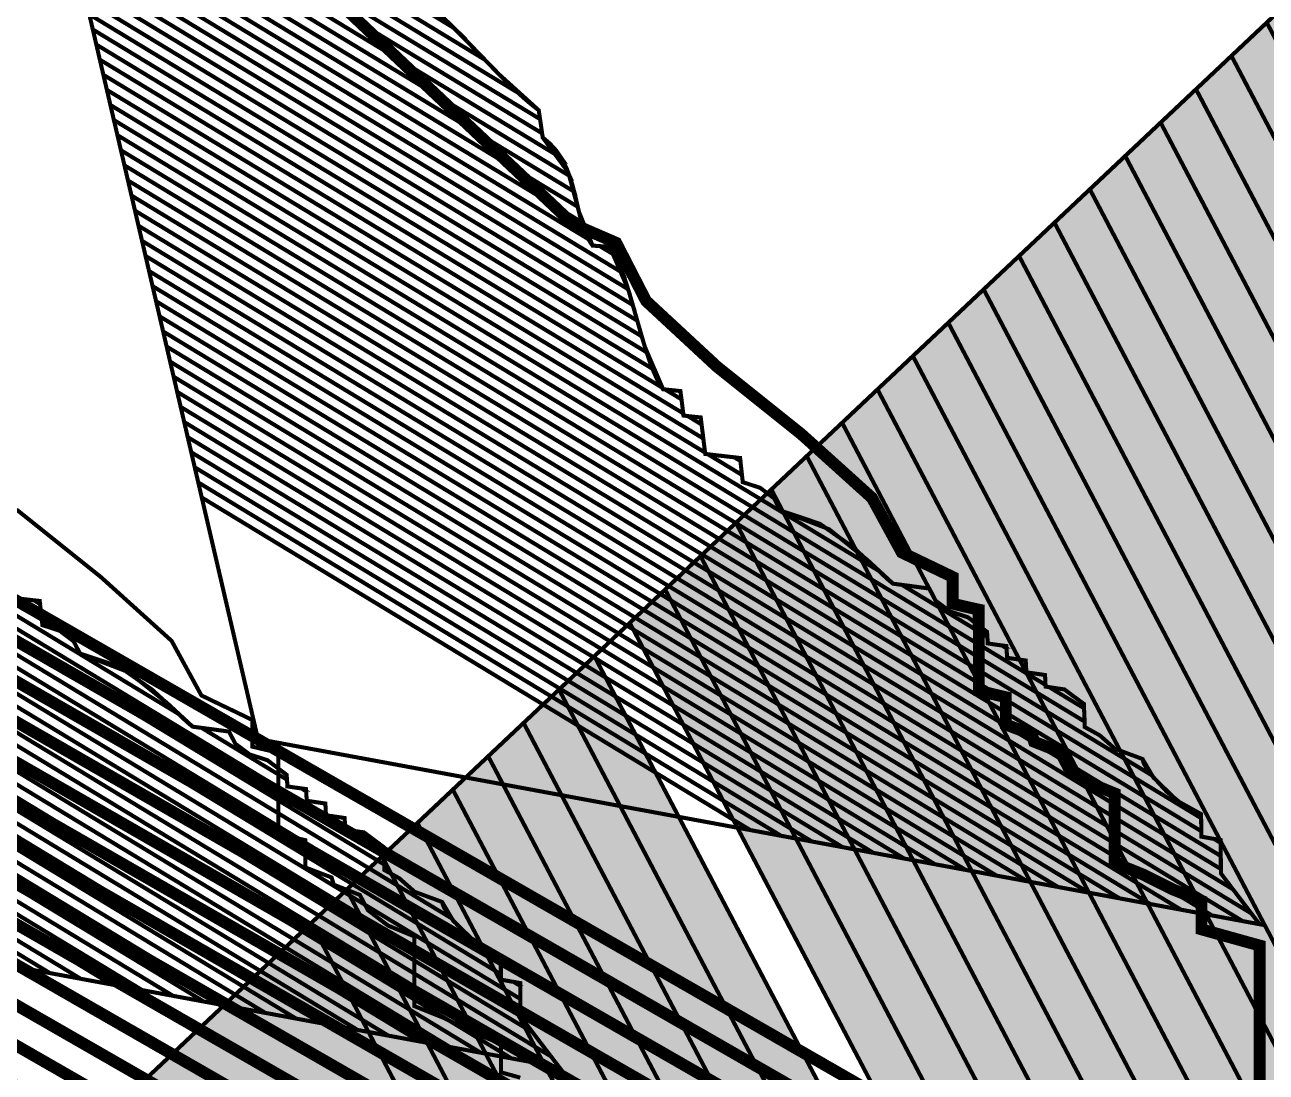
# Model space of a CAD drawing. Extents: x -4.27 to 4.1, y -1.45 to 5.56.
# Drawn here: x -1.95 to -1.032, y 4.003 to 4.777 of the extents above; entities that cross this region are included whole.
import ezdxf

# ---------------------------------------------------------------- set-up
doc = ezdxf.new("R2010")
doc.units = 0
doc.header["$LTSCALE"] = 0.000394
doc.layers.add('LAYER_1', color=7, linetype='CONTINUOUS')

msp = doc.modelspace()

# ---------------------------------------------------------------- linework, layer by layer
at = {"layer": 'LAYER_1', "color": 39, "linetype": 'CONTINUOUS', "const_width": 0.003}
for points in [[(-0.681815, 2.726362), (-2.410756, 3.479563), (-0.207402, 5.555181)], [(-1.74225, 4.816738), (-1.694659, 4.771633), (-1.645923, 4.725486), (-1.596008, 4.678272), (-1.544878, 4.629969), (-1.534415, 4.625324), (-1.523717, 4.620686), (-1.512783, 4.615953), (-1.490703, 4.573016), (-1.438347, 4.524498), (-1.375907, 4.474556), (-1.323573, 4.427343), (-1.301535, 4.387016), (-1.289091, 4.380997), (-1.27657, 4.374997), (-1.263894, 4.368898), (-1.263885, 4.362237), (-1.263876, 4.355678), (-1.26387, 4.349169), (-1.257555, 4.347634), (-1.251164, 4.346181), (-1.244618, 4.34474), (-1.244596, 4.324722), (-1.244574, 4.304755), (-1.244551, 4.284736), (-1.237904, 4.283155), (-1.231256, 4.281575), (-1.224606, 4.279996), (-1.224599, 4.273085), (-1.224593, 4.266384), (-1.224587, 4.259787), (-1.205213, 4.252431), (-1.20372, 4.247108), (-1.184346, 4.239508), (-1.178418, 4.228262), (-1.163553, 4.216872), (-1.144102, 4.208878), (-1.144093, 4.191716), (-1.144084, 4.1745), (-1.144075, 4.157339), (-1.12262, 4.148712), (-1.101241, 4.137942), (-1.079902, 4.129496), (-1.079902, 4.125713), (-1.079902, 4.122148), (-1.079902, 4.118693), (-1.079901, 4.115256), (-1.079899, 4.111819), (-1.079898, 4.108382), (-1.065718, 4.104423), (-1.051423, 4.100442), (-1.036894, 4.096417), (-1.036894, 4.031355), (-1.036894, 3.966347)], [(-1.659583, 4.798697), (-1.629929, 4.771941), (-1.599605, 4.740669), (-1.570051, 4.713929), (-1.569537, 4.710534), (-1.569046, 4.707194), (-1.568539, 4.703909), (-1.568065, 4.700491), (-1.567574, 4.697111), (-1.56711, 4.693803), (-1.548229, 4.668107), (-1.540304, 4.638881), (-1.530197, 4.613902), (-1.526011, 4.613564), (-1.521768, 4.613244), (-1.517469, 4.612902), (-1.503742, 4.581036), (-1.4916, 4.539196), (-1.478063, 4.507677), (-1.473827, 4.507223), (-1.469555, 4.506789), (-1.465264, 4.506335), (-1.464859, 4.503276), (-1.464474, 4.500236), (-1.464075, 4.497232), (-1.463713, 4.494197), (-1.463336, 4.491197), (-1.462976, 4.488217), (-1.458762, 4.487731), (-1.45451, 4.487257), (-1.45024, 4.486819), (-1.449113, 4.477742), (-1.448013, 4.46876), (-1.446902, 4.459854), (-1.442637, 4.459331), (-1.438355, 4.458827), (-1.434091, 4.458358), (-1.429823, 4.457852), (-1.425501, 4.457362), (-1.421126, 4.45685), (-1.420795, 4.45379), (-1.42045, 4.450784), (-1.42013, 4.447835), (-1.419806, 4.444856), (-1.419469, 4.441915), (-1.41915, 4.438992), (-1.406373, 4.434843), (-1.396074, 4.427087), (-1.391343, 4.418051), (-1.355344, 4.404189), (-1.327097, 4.381543), (-1.307996, 4.363909), (-1.303583, 4.363336), (-1.299136, 4.362739), (-1.294673, 4.362157), (-1.290182, 4.361533), (-1.285656, 4.360925), (-1.281114, 4.360295), (-1.276486, 4.35132), (-1.265952, 4.343474), (-1.252602, 4.339055), (-1.247945, 4.335499), (-1.243226, 4.331915), (-1.23848, 4.328346), (-1.238305, 4.325481), (-1.238114, 4.322617), (-1.237941, 4.319752), (-1.233359, 4.319076), (-1.228779, 4.318437), (-1.224197, 4.317819), (-1.223994, 4.314881), (-1.22381, 4.311984), (-1.22361, 4.309106), (-1.219041, 4.308457), (-1.214469, 4.307787), (-1.209898, 4.307138), (-1.209709, 4.304191), (-1.209556, 4.301284), (-1.209425, 4.298398), (-1.20484, 4.297763), (-1.200222, 4.2971), (-1.195587, 4.296394), (-1.195463, 4.293503), (-1.195323, 4.290634), (-1.19515, 4.287807), (-1.190523, 4.28713), (-1.185895, 4.286433), (-1.181268, 4.285756), (-1.176458, 4.282147), (-1.171655, 4.278596), (-1.166858, 4.275039), (-1.166754, 4.272129), (-1.166635, 4.269241), (-1.166484, 4.266394), (-1.166384, 4.263532), (-1.166287, 4.260731), (-1.166189, 4.257929), (-1.155132, 4.251819), (-1.143935, 4.241901), (-1.123516, 4.234311), (-1.115354, 4.220508), (-1.097696, 4.203293), (-1.080193, 4.193587), (-1.080126, 4.187954), (-1.080042, 4.182384), (-1.079925, 4.176874), (-1.075205, 4.176055), (-1.070501, 4.175216), (-1.065783, 4.174398), (-1.065665, 4.166071), (-1.065582, 4.157849), (-1.065516, 4.149709), (-1.055932, 4.137096), (-1.046402, 4.124593), (-1.036894, 4.112161), (-1.108167, 4.125326), (-1.177916, 4.138212), (-1.246163, 4.150821), (-1.312929, 4.163159), (-1.378234, 4.175226), (-1.442098, 4.187028), (-1.529762, 4.203227), (-1.614884, 4.218959), (-1.697506, 4.234232), (-1.777669, 4.249051), (-1.792647, 4.313338), (-1.808042, 4.379441), (-1.823861, 4.447378), (-1.840111, 4.517166), (-1.856799, 4.588823), (-1.872122, 4.654615), (-1.887847, 4.722129), (-1.903979, 4.791392)], [(-1.95633, 4.41879), (-1.893889, 4.368847), (-1.841555, 4.321634), (-1.81952, 4.281307), (-1.807075, 4.275288), (-1.794553, 4.269287), (-1.781874, 4.263189), (-1.781866, 4.256526), (-1.781858, 4.249966), (-1.78185, 4.243461), (-1.775538, 4.241926), (-1.769148, 4.240472), (-1.762602, 4.239031), (-1.762579, 4.219013), (-1.762556, 4.199045), (-1.762535, 4.179024), (-1.755887, 4.177445), (-1.749239, 4.175865), (-1.742591, 4.174283), (-1.742584, 4.167375), (-1.742578, 4.160675), (-1.742571, 4.154079), (-1.723197, 4.14672), (-1.721702, 4.141399), (-1.702331, 4.133799), (-1.696402, 4.122554), (-1.681535, 4.111162), (-1.662087, 4.103165), (-1.662078, 4.086005), (-1.662068, 4.068791), (-1.662059, 4.05163), (-1.640603, 4.043001), (-1.619224, 4.032231), (-1.597886, 4.023783), (-1.597886, 4.02), (-1.597885, 4.016436), (-1.597882, 4.01298), (-1.597882, 4.009543), (-1.597882, 4.006106), (-1.597882, 4.002669), (-1.583701, 3.998712)], [(-1.952075, 4.35265), (-1.947805, 4.352143), (-1.943483, 4.351653), (-1.939106, 4.351142), (-1.938778, 4.34808), (-1.938434, 4.345075), (-1.938114, 4.342126), (-1.93779, 4.339145), (-1.937453, 4.336204), (-1.937134, 4.333283), (-1.924356, 4.329133), (-1.914057, 4.321376), (-1.909327, 4.312339), (-1.873328, 4.298478), (-1.84508, 4.275832), (-1.825976, 4.258197), (-1.821566, 4.257624), (-1.817119, 4.257027), (-1.812654, 4.256449), (-1.808163, 4.255823), (-1.803638, 4.255215), (-1.799094, 4.254587), (-1.794467, 4.245611), (-1.783934, 4.237765), (-1.770583, 4.233343), (-1.765929, 4.229789), (-1.761211, 4.226205), (-1.756465, 4.222634), (-1.756289, 4.219769), (-1.756098, 4.216906), (-1.755925, 4.214043), (-1.751343, 4.213365), (-1.74676, 4.212727), (-1.742177, 4.212106), (-1.741977, 4.209169), (-1.741795, 4.206271), (-1.741594, 4.203394), (-1.737024, 4.202745), (-1.732453, 4.202076), (-1.727882, 4.201425), (-1.727693, 4.198479), (-1.72754, 4.195573), (-1.727406, 4.192685), (-1.722823, 4.192051), (-1.718206, 4.191389), (-1.713571, 4.190681), (-1.713446, 4.187792), (-1.713305, 4.184923), (-1.71313, 4.182094), (-1.708504, 4.181417), (-1.703878, 4.18072), (-1.699252, 4.180043), (-1.694441, 4.176436), (-1.689637, 4.172884), (-1.684839, 4.169327), (-1.684737, 4.16642), (-1.684618, 4.163531), (-1.684465, 4.160681), (-1.684367, 4.157821), (-1.684271, 4.15502), (-1.684173, 4.15222), (-1.673116, 4.14611), (-1.66192, 4.136192), (-1.6415, 4.128598), (-1.633338, 4.114795), (-1.61568, 4.097581), (-1.598177, 4.087878), (-1.59811, 4.082244), (-1.598026, 4.076672), (-1.597909, 4.071161), (-1.593189, 4.070344), (-1.588485, 4.069505), (-1.583764, 4.068685), (-1.583648, 4.060361), (-1.583565, 4.05214), (-1.583496, 4.044), (-1.573913, 4.031385), (-1.564384, 4.018884), (-1.554874, 4.006453), (-1.626147, 4.019617), (-1.695897, 4.032503), (-1.764146, 4.045112), (-1.830912, 4.057449), (-1.896218, 4.069515), (-1.960083, 4.081315)]]:
    msp.add_lwpolyline(points, dxfattribs=at)
at = {"layer": 'LAYER_1', "linetype": 'CONTINUOUS', "const_width": 0.003}
for points in [[(-1.632669, 4.774693), (-1.944031, 4.963398), (-1.94576, 4.970821), (-1.947494, 4.978264), (-1.949232, 4.985724), (-1.661665, 4.811441), (-1.660966, 4.807175), (-1.660271, 4.802928), (-1.659583, 4.798697), (-1.650753, 4.791606), (-1.641767, 4.783519)], [(-1.659756, 4.187028), (-0.954728, 2.845256), (-1.05622, 2.889469), (-1.712102, 4.137713)], [(-1.685929, 4.16237), (-1.005476, 2.867362), (-1.106969, 2.911575), (-1.738276, 4.113055)], [(-1.712102, 4.137713), (-1.05622, 2.889469), (-2.410756, 3.479563)]]:
    msp.add_lwpolyline(points, close=True, dxfattribs=at)
at = {"layer": 'LAYER_1', "color": 51, "linetype": 'CONTINUOUS'}
for points, const_width in [([(-1.610039, 4.75139), (-1.941433, 4.952236), (-1.94316, 4.95966), (-1.944892, 4.967099), (-1.94663, 4.974559), (-1.659917, 4.800795), (-1.659805, 4.800096), (-1.659695, 4.799397), (-1.659583, 4.798697), (-1.643389, 4.785032), (-1.626792, 4.768755)], 0.003), ([(-1.585413, 4.726878), (-1.938831, 4.941071), (-1.940559, 4.948494), (-1.942293, 4.955937), (-1.944031, 4.963398), (-1.632669, 4.774693), (-1.61686, 4.758494), (-1.601041, 4.742129)], 0.003), ([(-1.569067, 4.70739), (-1.936232, 4.929913), (-1.93796, 4.937336), (-1.939695, 4.944777), (-1.941433, 4.952236), (-1.610039, 4.75139), (-1.596481, 4.737532), (-1.583111, 4.724774), (-1.570051, 4.713929), (-1.569712, 4.711727), (-1.569385, 4.709544)], 0.003), ([(-1.567528, 4.69687), (-1.93363, 4.918752), (-1.935358, 4.926172), (-1.937092, 4.933612), (-1.938831, 4.941071), (-1.585413, 4.726878), (-1.580238, 4.722224), (-1.575116, 4.717893), (-1.570051, 4.713929), (-1.569537, 4.710534), (-1.569046, 4.707194), (-1.568539, 4.703909), (-1.568213, 4.701548), (-1.567869, 4.699197)], 0.003), ([(-1.553417, 4.678732), (-1.931035, 4.907591), (-1.932764, 4.915012), (-1.934496, 4.922452), (-1.936232, 4.929913), (-1.569067, 4.70739), (-1.568893, 4.706221), (-1.568719, 4.705063), (-1.568539, 4.703909), (-1.568065, 4.700491), (-1.567574, 4.697111), (-1.56711, 4.693803), (-1.561676, 4.689171), (-1.557148, 4.684123)], 0.003), ([(-1.547213, 4.665382), (-1.928437, 4.896425), (-1.930165, 4.903848), (-1.931894, 4.91129), (-1.93363, 4.918752), (-1.567528, 4.69687), (-1.567383, 4.69584), (-1.567245, 4.694818), (-1.56711, 4.693803), (-1.558124, 4.685331), (-1.551703, 4.67573)], 0.003), ([(-1.543783, 4.653717), (-1.925835, 4.885264), (-1.927564, 4.892686), (-1.929298, 4.900128), (-1.931035, 4.907591), (-1.553417, 4.678732), (-1.549287, 4.670686), (-1.546184, 4.662285)], 0.003), ([(-1.541157, 4.642543), (-1.923236, 4.874106), (-1.924964, 4.881526), (-1.926698, 4.888966), (-1.928437, 4.896425), (-1.547213, 4.665382), (-1.544845, 4.657776), (-1.542903, 4.650118)], 0.003), ([(-1.53828, 4.631209), (-1.920638, 4.862941), (-1.922366, 4.870363), (-1.924099, 4.877803), (-1.925835, 4.885264), (-1.543783, 4.653717), (-1.541956, 4.646008), (-1.540199, 4.638458)], 0.003), ([(-1.533228, 4.618563), (-1.918035, 4.85178), (-1.919765, 4.859203), (-1.921499, 4.866646), (-1.923236, 4.874106), (-1.541157, 4.642543), (-1.539052, 4.63396), (-1.536531, 4.625894)], 0.003), ([(-1.507949, 4.593657), (-1.915437, 4.840618), (-1.917167, 4.84804), (-1.9189, 4.85548), (-1.920638, 4.862941), (-1.53828, 4.631209), (-1.536168, 4.624922), (-1.533536, 4.619117), (-1.530197, 4.613902), (-1.526011, 4.613564), (-1.521768, 4.613244), (-1.517469, 4.612902), (-1.514113, 4.607695), (-1.51095, 4.601203)], 0.003), ([(-1.503913, 4.581622), (-1.912839, 4.829457), (-1.914567, 4.836879), (-1.916299, 4.84432), (-1.918035, 4.85178), (-1.533228, 4.618563), (-1.532288, 4.616949), (-1.531281, 4.615397), (-1.530197, 4.613902), (-1.528416, 4.613751), (-1.526622, 4.613606), (-1.524823, 4.613469), (-1.513539, 4.60663), (-1.510164, 4.599362), (-1.506971, 4.590932)], 0.003), ([(-1.500445, 4.569937), (-1.910236, 4.818295), (-1.911964, 4.825718), (-1.913698, 4.833159), (-1.915437, 4.840618), (-1.507949, 4.593657), (-1.505375, 4.5862), (-1.502882, 4.57824)], 0.003), ([(-2.789492, 4.82987), (-1.036894, 3.823425), (-1.036894, 3.803479), (-1.036894, 3.783539), (-1.036894, 3.763606), (-2.788378, 4.769413), (-2.78875, 4.789561), (-2.78912, 4.809712)], 0.008779), ([(-1.497169, 4.558366), (-1.907638, 4.807134), (-1.909368, 4.814556), (-1.911101, 4.821996), (-1.912839, 4.829457), (-1.503913, 4.581622), (-1.501634, 4.57405), (-1.499394, 4.566255)], 0.003), ([(-0.979232, 4.828094), (-0.142059, 3.234827), (-0.194406, 3.185512), (-1.031583, 4.778783)], 0.003), ([(-1.493862, 4.546776), (-1.905039, 4.795972), (-1.906766, 4.803394), (-1.908499, 4.810834), (-1.910236, 4.818295), (-1.500445, 4.569937), (-1.498247, 4.562203), (-1.49606, 4.554442)], 0.003), ([(-2.788937, 4.799642), (-1.036894, 3.793516), (-1.036894, 3.773571), (-1.036894, 3.753633), (-1.036894, 3.733701), (-2.787827, 4.739189), (-2.788196, 4.759333), (-2.788565, 4.779484)], 0.008779), ([(-1.490272, 4.535012), (-1.902441, 4.784807), (-1.904168, 4.792229), (-1.9059, 4.799673), (-1.907638, 4.807134), (-1.497169, 4.558366), (-1.494897, 4.550365), (-1.492604, 4.542536)], 0.003), ([(-1.005409, 4.803437), (-0.168232, 3.210169), (-0.220583, 3.160854), (-1.057756, 4.754126)], 0.003), ([(-1.485972, 4.522819), (-1.899839, 4.773646), (-1.901567, 4.781067), (-1.903301, 4.788509), (-1.905039, 4.795972), (-1.493862, 4.546776), (-1.491305, 4.538258), (-1.488685, 4.530211)], 0.003), ([(-1.479051, 4.509039), (-1.89724, 4.762488), (-1.898968, 4.769907), (-1.900702, 4.777346), (-1.902441, 4.784807), (-1.490272, 4.535012), (-1.486745, 4.524836), (-1.483027, 4.516037)], 0.003), ([(-2.788378, 4.769413), (-1.036894, 3.763606), (-1.036894, 3.743661), (-1.036894, 3.723723), (-1.036894, 3.703791), (-2.78726, 4.708957), (-2.787633, 4.729102), (-2.788005, 4.749255)], 0.008779), ([(-1.463157, 4.489823), (-1.894638, 4.751323), (-1.896366, 4.758743), (-1.8981, 4.766184), (-1.899839, 4.773646), (-1.485972, 4.522819), (-1.483456, 4.516927), (-1.480827, 4.511836), (-1.478063, 4.507677), (-1.473827, 4.507223), (-1.469555, 4.506789), (-1.465264, 4.506335), (-1.464859, 4.503276), (-1.464474, 4.500236), (-1.464075, 4.497232), (-1.463779, 4.494741), (-1.463466, 4.492272)], 0.003), ([(-1.031583, 4.778783), (-0.194406, 3.185512), (-0.246756, 3.136197), (-1.083929, 4.729469)], 0.003), ([(-1.448303, 4.471228), (-1.892043, 4.740161), (-1.89377, 4.747582), (-1.895503, 4.755025), (-1.89724, 4.762488), (-1.479051, 4.509039), (-1.478724, 4.508571), (-1.478395, 4.508117), (-1.478063, 4.507677), (-1.477546, 4.507617), (-1.477027, 4.507557), (-1.476508, 4.5075), (-1.464461, 4.500197), (-1.464335, 4.499204), (-1.464208, 4.498217), (-1.464075, 4.497232), (-1.463713, 4.494197), (-1.463336, 4.491197), (-1.462976, 4.488217), (-1.458762, 4.487731), (-1.45451, 4.487257), (-1.45024, 4.486819), (-1.449584, 4.48159), (-1.448938, 4.476392)], 0.003), ([(-1.057756, 4.754126), (-0.220583, 3.160854), (-0.272929, 3.111543), (-1.110102, 4.704811)], 0.003), ([(-2.787827, 4.739189), (-1.036894, 3.733701), (-1.036894, 3.713757), (-1.036894, 3.693821), (-1.036894, 3.67389), (-2.786697, 4.678724), (-2.787073, 4.698872), (-2.787451, 4.719028)], 0.008779), ([(-1.447016, 4.460862), (-1.889437, 4.728996), (-1.891165, 4.736417), (-1.892899, 4.74386), (-1.894638, 4.751323), (-1.463157, 4.489823), (-1.463097, 4.489287), (-1.463037, 4.488753), (-1.462976, 4.488217), (-1.46196, 4.488096), (-1.460938, 4.487974), (-1.459913, 4.487854), (-1.449579, 4.481594), (-1.44872, 4.474633), (-1.447872, 4.467726)], 0.003), ([(-1.318681, 4.373496), (-1.886839, 4.717835), (-1.888568, 4.725256), (-1.890304, 4.732698), (-1.892043, 4.740161), (-1.448303, 4.471228), (-1.447838, 4.467423), (-1.447374, 4.463633), (-1.446902, 4.459854), (-1.442637, 4.459331), (-1.438355, 4.458827), (-1.434091, 4.458358), (-1.431214, 4.458012), (-1.428313, 4.457676), (-1.42539, 4.457343), (-1.420878, 4.45461), (-1.42062, 4.45232), (-1.420367, 4.450062), (-1.42013, 4.447835), (-1.419806, 4.444856), (-1.419469, 4.441915), (-1.41915, 4.438992), (-1.406373, 4.434843), (-1.396074, 4.427087), (-1.391343, 4.418051), (-1.362194, 4.408228), (-1.337741, 4.391078)], 0.003), ([(-1.19522, 4.289091), (-1.88424, 4.706677), (-1.885967, 4.714097), (-1.887699, 4.721537), (-1.889437, 4.728996), (-1.447016, 4.460862), (-1.446977, 4.460526), (-1.446941, 4.460191), (-1.446902, 4.459854), (-1.446249, 4.45977), (-1.445592, 4.459684), (-1.444937, 4.459602), (-1.419732, 4.444327), (-1.419529, 4.44254), (-1.419335, 4.440765), (-1.41915, 4.438992), (-1.406373, 4.434843), (-1.396074, 4.427087), (-1.391343, 4.418051), (-1.355344, 4.404189), (-1.327097, 4.381543), (-1.307996, 4.363909), (-1.303583, 4.363336), (-1.299136, 4.362739), (-1.294673, 4.362157), (-1.290182, 4.361533), (-1.285656, 4.360925), (-1.281114, 4.360295), (-1.276486, 4.35132), (-1.265952, 4.343474), (-1.252602, 4.339055), (-1.247945, 4.335499), (-1.243226, 4.331915), (-1.23848, 4.328346), (-1.238305, 4.325481), (-1.238114, 4.322617), (-1.237941, 4.319752), (-1.233359, 4.319076), (-1.228779, 4.318437), (-1.224197, 4.317819), (-1.223994, 4.314881), (-1.22381, 4.311984), (-1.22361, 4.309106), (-1.219041, 4.308457), (-1.214469, 4.307787), (-1.209898, 4.307138), (-1.209709, 4.304191), (-1.209556, 4.301284), (-1.209425, 4.298398), (-1.20484, 4.297763), (-1.200222, 4.2971), (-1.195587, 4.296394), (-1.195479, 4.293944), (-1.195357, 4.291504)], 0.003), ([(-1.083929, 4.729469), (-0.246756, 3.136197), (-0.299102, 3.086886), (-1.13628, 4.680154)], 0.003), ([(-1.166319, 4.261988), (-1.881642, 4.695516), (-1.883369, 4.702936), (-1.885101, 4.710375), (-1.886839, 4.717835), (-1.318681, 4.373496), (-1.31469, 4.369699), (-1.311124, 4.366465), (-1.307996, 4.363909), (-1.305819, 4.36363), (-1.303629, 4.363339), (-1.301433, 4.363043), (-1.238244, 4.324748), (-1.238137, 4.323082), (-1.238035, 4.321418), (-1.237941, 4.319752), (-1.234476, 4.319235), (-1.23101, 4.318743), (-1.227547, 4.318268), (-1.224071, 4.316157), (-1.22392, 4.313789), (-1.223774, 4.311444), (-1.22361, 4.309106), (-1.219041, 4.308457), (-1.214469, 4.307787), (-1.209898, 4.307138), (-1.209709, 4.304191), (-1.209556, 4.301284), (-1.209425, 4.298398), (-1.20484, 4.297763), (-1.200222, 4.2971), (-1.195587, 4.296394), (-1.195463, 4.293503), (-1.195323, 4.290634), (-1.19515, 4.287807), (-1.190523, 4.28713), (-1.185895, 4.286433), (-1.181268, 4.285756), (-1.176458, 4.282147), (-1.171655, 4.278596), (-1.166858, 4.275039), (-1.166754, 4.272129), (-1.166635, 4.269241), (-1.166484, 4.266394), (-1.16643, 4.264904), (-1.166373, 4.263436)], 0.003), ([(-2.78726, 4.708957), (-1.036894, 3.703791), (-1.036894, 3.683848), (-1.036894, 3.66391), (-1.036894, 3.64398), (-2.786142, 4.6485), (-2.786514, 4.668644), (-2.786888, 4.688797)], 0.008779), ([(-1.116969, 4.222492), (-1.879043, 4.684354), (-1.88077, 4.691774), (-1.882503, 4.699215), (-1.88424, 4.706677), (-1.19522, 4.289091), (-1.195197, 4.288661), (-1.195176, 4.288234), (-1.19515, 4.287807), (-1.194246, 4.287677), (-1.193341, 4.287541), (-1.192437, 4.287406), (-1.166732, 4.271827), (-1.166661, 4.269999), (-1.166582, 4.268187), (-1.166484, 4.266394), (-1.166384, 4.263532), (-1.166287, 4.260731), (-1.166189, 4.257929), (-1.155132, 4.251819), (-1.143935, 4.241901), (-1.123516, 4.234311), (-1.122665, 4.231242), (-1.120399, 4.227209)], 0.003), ([(-1.110102, 4.704811), (-0.272929, 3.111543), (-0.325276, 3.062228), (-1.162453, 4.6555)], 0.003), ([(-1.08015, 4.190591), (-1.876437, 4.673189), (-1.878166, 4.68061), (-1.879902, 4.688053), (-1.881642, 4.695516), (-1.166319, 4.261988), (-1.166275, 4.260637), (-1.166233, 4.259289), (-1.166189, 4.257929), (-1.155132, 4.251819), (-1.143935, 4.241901), (-1.123516, 4.234311), (-1.115354, 4.220508), (-1.097696, 4.203293), (-1.080193, 4.193587), (-1.080179, 4.192586), (-1.080163, 4.191586)], 0.003), ([(-2.786697, 4.678724), (-1.036894, 3.67389), (-1.036894, 3.653944), (-1.036894, 3.634004), (-1.036894, 3.614071), (-2.785583, 4.618272), (-2.785953, 4.638415), (-2.786324, 4.658565)], 0.008779), ([(-1.080008, 4.180913), (-1.873839, 4.662024), (-1.875568, 4.669445), (-1.877304, 4.676889), (-1.879043, 4.684354), (-1.116969, 4.222492), (-1.105476, 4.210076), (-1.09209, 4.199163), (-1.080193, 4.193587), (-1.080141, 4.189327), (-1.08008, 4.185102)], 0.003), ([(-1.13628, 4.680154), (-0.299102, 3.086886), (-0.351453, 3.037571), (-1.188626, 4.630843)], 0.003), ([(-1.065618, 4.16261), (-1.87124, 4.650866), (-1.872966, 4.658286), (-1.874698, 4.665727), (-1.876437, 4.673189), (-1.08015, 4.190591), (-1.080092, 4.185975), (-1.080022, 4.181406), (-1.079925, 4.176874), (-1.075205, 4.176055), (-1.070501, 4.175216), (-1.065783, 4.174398), (-1.06572, 4.170445), (-1.065664, 4.166516)], 0.003), ([(-1.065539, 4.152976), (-1.868646, 4.639709), (-1.870372, 4.647125), (-1.872102, 4.654563), (-1.873839, 4.662024), (-1.080008, 4.180913), (-1.079982, 4.179563), (-1.079956, 4.178217), (-1.079925, 4.176874), (-1.076819, 4.176337), (-1.07372, 4.175785), (-1.07063, 4.175232), (-1.065744, 4.172272), (-1.065659, 4.16578), (-1.065593, 4.159352)], 0.003), ([(-2.786142, 4.6485), (-1.036894, 3.64398), (-1.036894, 3.624035), (-1.036894, 3.604097), (-1.036894, 3.584165), (-2.785031, 4.588047), (-2.785401, 4.608192), (-2.78577, 4.628342)], 0.008779), ([(-1.162453, 4.6555), (-0.325276, 3.062228), (-0.377626, 3.012917), (-1.214799, 4.606185)], 0.003), ([(-1.056598, 4.137972), (-1.866039, 4.628543), (-1.867767, 4.635962), (-1.869502, 4.643402), (-1.87124, 4.650866), (-1.065618, 4.16261), (-1.065579, 4.158287), (-1.065547, 4.15399), (-1.065516, 4.149709), (-1.062538, 4.145784), (-1.059566, 4.141871)], 0.003), ([(-1.042992, 4.120138), (-1.863441, 4.617378), (-1.86517, 4.624799), (-1.866906, 4.632243), (-1.868646, 4.639709), (-1.065539, 4.152976), (-1.06553, 4.151885), (-1.065523, 4.150797), (-1.065516, 4.149709), (-1.057977, 4.139785), (-1.050473, 4.129933)], 0.003), ([(-1.049476, 4.11448), (-1.860846, 4.60622), (-1.862572, 4.61364), (-1.864303, 4.62108), (-1.866039, 4.628543), (-1.056598, 4.137972), (-1.050017, 4.129331), (-1.043454, 4.120732), (-1.036894, 4.112161), (-1.041094, 4.112936), (-1.045287, 4.113709)], 0.003), ([(-1.188626, 4.630843), (-0.351453, 3.037571), (-0.403799, 2.98826), (-1.240972, 4.581528)], 0.003), ([(-2.785583, 4.618272), (-1.036894, 3.614071), (-1.036894, 3.594126), (-1.036894, 3.574188), (-1.036894, 3.554256), (-2.784469, 4.557815), (-2.784839, 4.57796), (-2.78521, 4.598113)], 0.008779), ([(-1.072205, 4.118673), (-1.858252, 4.595067), (-1.859977, 4.602483), (-1.861705, 4.60992), (-1.863441, 4.617378), (-1.042992, 4.120138), (-1.040959, 4.117476), (-1.038927, 4.114818), (-1.036894, 4.112161), (-1.048706, 4.11434), (-1.060476, 4.11651)], 0.003), ([(-1.094965, 4.122878), (-1.85565, 4.583902), (-1.856033, 4.585541), (-1.856416, 4.587181), (-1.856799, 4.588823), (-1.858145, 4.594608), (-1.859493, 4.600406), (-1.860846, 4.60622), (-1.049476, 4.11448), (-1.064709, 4.11729), (-1.079871, 4.120089)], 0.003), ([(-1.513539, 4.60663), (-1.524823, 4.613469), (-1.522389, 4.613286), (-1.519939, 4.6131), (-1.517469, 4.612902), (-1.516128, 4.611025), (-1.514817, 4.608929)], 0.003), ([(-1.634949, 4.116772), (-2.39702, 4.578634), (-2.398751, 4.586056), (-2.400486, 4.593497), (-2.402224, 4.600961), (-1.713201, 4.183374), (-1.713177, 4.182944), (-1.713156, 4.182519), (-1.71313, 4.182094), (-1.712232, 4.181965), (-1.711331, 4.181831), (-1.710433, 4.181697), (-1.684713, 4.166106), (-1.684643, 4.164282), (-1.684563, 4.162473), (-1.684465, 4.160681), (-1.684367, 4.157821), (-1.684271, 4.15502), (-1.684173, 4.15222), (-1.673116, 4.14611), (-1.66192, 4.136192), (-1.6415, 4.128598), (-1.640649, 4.125528), (-1.638382, 4.121491)], 0.003), ([(-1.214799, 4.606185), (-0.377626, 3.012917), (-0.429972, 2.963602), (-1.267146, 4.556874)], 0.003), ([(-2.785031, 4.588047), (-1.036894, 3.584165), (-1.036894, 3.56422), (-1.036894, 3.544282), (-1.036894, 3.52435), (-2.783913, 4.527587), (-2.784286, 4.547732), (-2.784659, 4.567886)], 0.008779), ([(-1.598134, 4.084878), (-2.394417, 4.567472), (-2.396146, 4.574892), (-2.397882, 4.582333), (-2.399622, 4.589795), (-1.684303, 4.156272), (-1.684259, 4.154923), (-1.684217, 4.153577), (-1.684173, 4.15222), (-1.673116, 4.14611), (-1.66192, 4.136192), (-1.6415, 4.128598), (-1.633338, 4.114795), (-1.61568, 4.097581), (-1.598177, 4.087878), (-1.598163, 4.086876), (-1.598148, 4.085874)], 0.003), ([(-1.117724, 4.127087), (-1.853047, 4.572736), (-1.854295, 4.578089), (-1.855547, 4.583452), (-1.856799, 4.588823), (-1.857283, 4.590904), (-1.857766, 4.592984), (-1.858252, 4.595067), (-1.072205, 4.118673), (-1.087447, 4.121491), (-1.102621, 4.124296)], 0.003), ([(-1.597992, 4.075205), (-2.391819, 4.556311), (-2.393547, 4.56373), (-2.395281, 4.57117), (-2.39702, 4.578634), (-1.634949, 4.116772), (-1.623457, 4.104356), (-1.610073, 4.093449), (-1.598177, 4.087878), (-1.598126, 4.083619), (-1.598065, 4.079393)], 0.003), ([(-1.140476, 4.131287), (-1.850449, 4.561575), (-1.852176, 4.568996), (-1.853909, 4.576439), (-1.85565, 4.583902), (-1.094965, 4.122878), (-1.110206, 4.125694), (-1.125377, 4.128497)], 0.003), ([(-1.240972, 4.581528), (-0.403799, 2.98826), (-0.456146, 2.938949), (-1.293319, 4.532217)], 0.003), ([(-1.163224, 4.135488), (-1.84785, 4.550413), (-1.849577, 4.557833), (-1.85131, 4.565274), (-1.853047, 4.572736), (-1.117724, 4.127087), (-1.132963, 4.129899), (-1.14813, 4.132699)], 0.003), ([(-2.784469, 4.557815), (-1.036894, 3.554256), (-1.036894, 3.534311), (-1.036894, 3.514374), (-1.036894, 3.494445), (-2.783354, 4.497362), (-2.783723, 4.517505), (-2.784095, 4.537656)], 0.008779), ([(-1.583598, 4.056894), (-2.38922, 4.54515), (-2.390947, 4.55257), (-2.392678, 4.56001), (-2.394417, 4.567472), (-1.598134, 4.084878), (-1.598077, 4.080261), (-1.598006, 4.075691), (-1.597909, 4.071161), (-1.593189, 4.070344), (-1.588485, 4.069505), (-1.583764, 4.068685), (-1.5837, 4.064731), (-1.583644, 4.0608)], 0.003), ([(-1.18598, 4.139697), (-1.845252, 4.539256), (-1.846981, 4.546674), (-1.848712, 4.554112), (-1.850449, 4.561575), (-1.140476, 4.131287), (-1.155717, 4.134104), (-1.170884, 4.136907)], 0.003), ([(-1.58352, 4.04726), (-2.386622, 4.533988), (-2.388348, 4.541408), (-2.39008, 4.548849), (-2.391819, 4.556311), (-1.597992, 4.075205), (-1.597966, 4.073853), (-1.597941, 4.072505), (-1.597909, 4.071161), (-1.594803, 4.070626), (-1.591705, 4.070073), (-1.588614, 4.06952), (-1.583724, 4.066555), (-1.58364, 4.060063), (-1.583575, 4.053637)], 0.003), ([(-1.267146, 4.556874), (-0.429972, 2.963602), (-0.482319, 2.914291), (-1.319492, 4.507559)], 0.003), ([(-1.574567, 4.032244), (-2.38402, 4.522823), (-2.385748, 4.530245), (-2.387482, 4.537686), (-2.38922, 4.54515), (-1.583598, 4.056894), (-1.583561, 4.052574), (-1.583529, 4.048278), (-1.583496, 4.044), (-1.580514, 4.040069), (-1.577536, 4.036149)], 0.003), ([(-1.208728, 4.143898), (-1.84265, 4.528091), (-1.844378, 4.53551), (-1.846112, 4.542951), (-1.84785, 4.550413), (-1.163224, 4.135488), (-1.178464, 4.138304), (-1.193633, 4.141108)], 0.003), ([(-1.560965, 4.014413), (-2.381421, 4.511661), (-2.383149, 4.519082), (-2.384883, 4.526523), (-2.386622, 4.533988), (-1.58352, 4.04726), (-1.583512, 4.046173), (-1.583504, 4.045087), (-1.583496, 4.044), (-1.575954, 4.03407), (-1.568446, 4.024213)], 0.003), ([(-1.231492, 4.148106), (-1.840051, 4.516929), (-1.841779, 4.524349), (-1.843513, 4.531791), (-1.845252, 4.539256), (-1.18598, 4.139697), (-1.201224, 4.142511), (-1.216395, 4.145315)], 0.003), ([(-2.783913, 4.527587), (-1.036894, 3.52435), (-1.036894, 3.504403), (-1.036894, 3.484465), (-1.036894, 3.464535), (-2.782795, 4.467134), (-2.783167, 4.487276), (-2.78354, 4.507426)], 0.008779), ([(-1.254248, 4.152307), (-1.837453, 4.505764), (-1.83918, 4.513184), (-1.840912, 4.520626), (-1.84265, 4.528091), (-1.208728, 4.143898), (-1.223977, 4.146714), (-1.239149, 4.149517)], 0.003), ([(-1.293319, 4.532217), (-0.456146, 2.938949), (-0.508496, 2.889634), (-1.345669, 4.482906)], 0.003), ([(-1.567472, 4.008776), (-2.378827, 4.500508), (-2.380553, 4.507924), (-2.382283, 4.515362), (-2.38402, 4.522823), (-1.574567, 4.032244), (-1.567992, 4.02361), (-1.561431, 4.015019), (-1.554874, 4.006453), (-1.559079, 4.007227), (-1.563278, 4.008001)], 0.003), ([(-1.276996, 4.156508), (-1.834854, 4.494602), (-1.836583, 4.502022), (-1.838315, 4.509464), (-1.840051, 4.516929), (-1.231492, 4.148106), (-1.246735, 4.150921), (-1.261903, 4.15372)], 0.003), ([(-1.590213, 4.012969), (-2.376228, 4.489343), (-2.377954, 4.496761), (-2.379685, 4.504201), (-2.381421, 4.511661), (-1.560965, 4.014413), (-1.558933, 4.011758), (-1.556905, 4.009105), (-1.554874, 4.006453), (-1.566696, 4.008634), (-1.578474, 4.010803)], 0.003), ([(-1.299752, 4.160717), (-1.832248, 4.483441), (-1.833976, 4.490861), (-1.835711, 4.498302), (-1.837453, 4.505764), (-1.254248, 4.152307), (-1.269492, 4.155125), (-1.28466, 4.157927)], 0.003), ([(-1.464461, 4.500197), (-1.476508, 4.5075), (-1.472781, 4.507112), (-1.46903, 4.506733), (-1.465264, 4.506335), (-1.464987, 4.504282), (-1.464721, 4.502233)], 0.003), ([(-1.319492, 4.507559), (-0.482319, 2.914291), (-0.534669, 2.864976), (-1.371843, 4.458248)], 0.003), ([(-2.783354, 4.497362), (-1.036894, 3.494445), (-1.036894, 3.474498), (-1.036894, 3.454557), (-1.036894, 3.434626), (-2.782244, 4.436909), (-2.782272, 4.438367), (-2.782299, 4.439826), (-2.782327, 4.441283), (-2.78267, 4.459969), (-2.783011, 4.478661)], 0.008779), ([(-1.612969, 4.017173), (-2.37363, 4.478181), (-2.374013, 4.479824), (-2.374397, 4.481469), (-2.37478, 4.483114), (-2.376126, 4.488899), (-2.377475, 4.494697), (-2.378827, 4.500508), (-1.567472, 4.008776), (-1.582706, 4.011587), (-1.597871, 4.014385)], 0.003), ([(-1.635728, 4.021382), (-2.371028, 4.467016), (-2.372277, 4.472372), (-2.373528, 4.477739), (-2.37478, 4.483114), (-2.375263, 4.48519), (-2.375745, 4.487264), (-2.376228, 4.489343), (-1.590213, 4.012969), (-1.605452, 4.015786), (-1.620625, 4.018591)], 0.003), ([(-1.322504, 4.164921), (-1.82965, 4.47228), (-1.831379, 4.479699), (-1.833115, 4.48714), (-1.834854, 4.494602), (-1.276996, 4.156508), (-1.292241, 4.159325), (-1.307411, 4.16213)], 0.003), ([(-1.449579, 4.481594), (-1.459913, 4.487854), (-1.456703, 4.487493), (-1.453477, 4.487146), (-1.45024, 4.486819), (-1.450019, 4.485074), (-1.449797, 4.483331)], 0.003), ([(-1.658484, 4.025587), (-2.368425, 4.455854), (-2.370156, 4.463277), (-2.371891, 4.470719), (-2.37363, 4.478181), (-1.612969, 4.017173), (-1.628211, 4.019991), (-1.643384, 4.022796)], 0.003), ([(-1.345272, 4.16913), (-1.827051, 4.461118), (-1.828778, 4.468537), (-1.83051, 4.475977), (-1.832248, 4.483441), (-1.299752, 4.160717), (-1.315002, 4.163534), (-1.330176, 4.166339)], 0.003), ([(-1.345669, 4.482906), (-0.508496, 2.889634), (-0.560843, 2.840323), (-1.398016, 4.433591)], 0.003), ([(-1.36802, 4.173331), (-1.824453, 4.449957), (-1.82618, 4.457378), (-1.827912, 4.464817), (-1.82965, 4.47228), (-1.322504, 4.164921), (-1.337755, 4.167738), (-1.352926, 4.170541)], 0.003), ([(-1.681224, 4.029783), (-2.365831, 4.444697), (-2.367558, 4.452116), (-2.36929, 4.459555), (-2.371028, 4.467016), (-1.635728, 4.021382), (-1.650965, 4.024194), (-1.66613, 4.026995)], 0.003), ([(-1.390776, 4.177535), (-1.821854, 4.438795), (-1.823581, 4.446214), (-1.825314, 4.453654), (-1.827051, 4.461118), (-1.345272, 4.16913), (-1.360519, 4.171948), (-1.375686, 4.174749)], 0.003), ([(-1.419732, 4.444327), (-1.444937, 4.459602), (-1.441319, 4.459166), (-1.437698, 4.45875), (-1.434091, 4.458358), (-1.429823, 4.457852), (-1.425501, 4.457362), (-1.421126, 4.45685), (-1.420795, 4.45379), (-1.42045, 4.450784), (-1.42013, 4.447835), (-1.420001, 4.446658), (-1.419866, 4.445487)], 0.003), ([(-1.703984, 4.033992), (-2.363232, 4.433535), (-2.364958, 4.440954), (-2.366689, 4.448393), (-2.368425, 4.455854), (-1.658484, 4.025587), (-1.673723, 4.0284), (-1.68889, 4.031202)], 0.003), ([(-1.413531, 4.181744), (-1.819256, 4.427634), (-1.820983, 4.435052), (-1.822715, 4.442494), (-1.824453, 4.449957), (-1.36802, 4.173331), (-1.38327, 4.176148), (-1.398441, 4.178953)], 0.003), ([(-1.420878, 4.45461), (-1.42539, 4.457343), (-1.423973, 4.457182), (-1.422553, 4.457019), (-1.421126, 4.45685), (-1.421047, 4.4561), (-1.420962, 4.455353)], 0.003), ([(-1.371843, 4.458248), (-0.534669, 2.864976), (-0.587016, 2.815665), (-1.424189, 4.408933)], 0.003), ([(-1.72674, 4.038193), (-2.360626, 4.422366), (-2.362355, 4.429789), (-2.364091, 4.437232), (-2.365831, 4.444697), (-1.681224, 4.029783), (-1.696468, 4.032598), (-1.711641, 4.035402)], 0.003), ([(-1.7495, 4.042402), (-2.358028, 4.411209), (-2.359756, 4.418631), (-2.361491, 4.426072), (-2.363232, 4.433535), (-1.703984, 4.033992), (-1.719228, 4.036808), (-1.7344, 4.039612)], 0.003), ([(-1.821854, 4.438795), (-1.390776, 4.177535), (-1.407986, 4.180717), (-1.425095, 4.183882), (-1.442098, 4.187028), (-1.529762, 4.203227), (-1.614884, 4.218959), (-1.697506, 4.234232), (-1.777669, 4.249051), (-1.792014, 4.310626), (-1.806738, 4.373868)], 0.003), ([(-1.398016, 4.433591), (-0.560843, 2.840323), (-0.613189, 2.791008), (-1.450362, 4.38428)], 0.003), ([(-1.772252, 4.046606), (-2.355429, 4.400043), (-2.357156, 4.407464), (-2.358888, 4.414903), (-2.360626, 4.422366), (-1.72674, 4.038193), (-1.741984, 4.04101), (-1.757155, 4.043815)], 0.003), ([(-1.795004, 4.050807), (-2.352831, 4.388882), (-2.354559, 4.396302), (-2.356291, 4.403744), (-2.358028, 4.411209), (-1.7495, 4.042402), (-1.764743, 4.045218), (-1.779911, 4.04802)], 0.003), ([(-1.424189, 4.408933), (-0.587016, 2.815665), (-0.639366, 2.76635), (-1.476539, 4.359622)], 0.003), ([(-1.817764, 4.055016), (-2.350224, 4.37772), (-2.351953, 4.38514), (-2.353688, 4.392581), (-2.355429, 4.400043), (-1.772252, 4.046606), (-1.787498, 4.049424), (-1.80267, 4.052227)], 0.003), ([(-1.840512, 4.059217), (-2.347634, 4.366563), (-2.349361, 4.37398), (-2.351093, 4.38142), (-2.352831, 4.388882), (-1.795004, 4.050807), (-1.810249, 4.053625), (-1.825419, 4.056427)], 0.003), ([(-1.86328, 4.063425), (-2.345031, 4.355398), (-2.346758, 4.362818), (-2.348488, 4.370259), (-2.350224, 4.37772), (-1.817764, 4.055016), (-1.833013, 4.057835), (-1.848185, 4.060638)], 0.003), ([(-1.450362, 4.38428), (-0.613189, 2.791008), (-0.665539, 2.741697), (-1.502713, 4.334965)], 0.003), ([(-1.886028, 4.067626), (-2.342437, 4.344236), (-2.344164, 4.351657), (-2.345896, 4.3591), (-2.347634, 4.366563), (-1.840512, 4.059217), (-1.855763, 4.062033), (-1.870934, 4.064836)], 0.003), ([(-1.476539, 4.359622), (-0.639366, 2.76635), (-0.681815, 2.726362), (-0.701004, 2.73472), (-1.528886, 4.310307)], 0.003), ([(-1.238244, 4.324748), (-1.301433, 4.363043), (-1.299181, 4.362742), (-1.296928, 4.362446), (-1.294673, 4.362157), (-1.290182, 4.361533), (-1.285656, 4.360925), (-1.281114, 4.360295), (-1.276486, 4.35132), (-1.265952, 4.343474), (-1.252602, 4.339055), (-1.247945, 4.335499), (-1.243226, 4.331915), (-1.23848, 4.328346), (-1.238407, 4.327147), (-1.238325, 4.325945)], 0.003), ([(-1.908776, 4.071827), (-2.339839, 4.333075), (-2.341565, 4.340495), (-2.343295, 4.347936), (-2.345031, 4.355398), (-1.86328, 4.063425), (-1.878525, 4.06624), (-1.89369, 4.069041)], 0.003), ([(-1.937717, 4.338614), (-1.962929, 4.353898), (-1.959308, 4.353459), (-1.955685, 4.353041), (-1.952075, 4.35265), (-1.947805, 4.352143), (-1.943483, 4.351653), (-1.939106, 4.351142), (-1.938778, 4.34808), (-1.938434, 4.345075), (-1.938114, 4.342126), (-1.937986, 4.34095), (-1.93785, 4.339777)], 0.003), ([(-1.938862, 4.348894), (-1.94339, 4.351634), (-1.941968, 4.351471), (-1.940541, 4.35131), (-1.939106, 4.351142), (-1.939028, 4.35039), (-1.938946, 4.34964)], 0.003), ([(-1.931531, 4.076031), (-2.33724, 4.321917), (-2.338967, 4.329335), (-2.340699, 4.336774), (-2.342437, 4.344236), (-1.886028, 4.067626), (-1.901275, 4.070442), (-1.916444, 4.073244)], 0.003), ([(-2.339839, 4.333075), (-1.908776, 4.071827), (-1.925979, 4.075007), (-1.943084, 4.078172), (-1.960083, 4.081315), (-2.047747, 4.097516), (-2.132869, 4.113248), (-2.21549, 4.12852), (-2.295654, 4.143339), (-2.309998, 4.204912), (-2.324723, 4.26815)], 0.003), ([(-1.502713, 4.334965), (-0.665539, 2.741697), (-0.681815, 2.726362), (-0.751748, 2.756827), (-1.555059, 4.285654)], 0.003), ([(-1.224071, 4.316157), (-1.227547, 4.318268), (-1.22643, 4.318116), (-1.225314, 4.317968), (-1.224197, 4.317819), (-1.224153, 4.317265), (-1.22411, 4.316709)], 0.003), ([(-1.528886, 4.310307), (-0.701004, 2.73472), (-0.802496, 2.778937), (-1.581232, 4.260996)], 0.003), ([(-1.555059, 4.285654), (-0.751748, 2.756827), (-0.85324, 2.801043), (-1.607406, 4.236339)], 0.003), ([(-1.166732, 4.271827), (-1.192437, 4.287406), (-1.188714, 4.28685), (-1.184991, 4.286296), (-1.181268, 4.285756), (-1.176458, 4.282147), (-1.171655, 4.278596), (-1.166858, 4.275039), (-1.166817, 4.273968), (-1.166774, 4.272896)], 0.003), ([(-1.581232, 4.260996), (-0.802496, 2.778937), (-0.903984, 2.82315), (-1.633583, 4.211681)], 0.003), ([(-1.756228, 4.219035), (-1.819413, 4.257331), (-1.817164, 4.257029), (-1.814911, 4.256734), (-1.812654, 4.256449), (-1.808163, 4.255823), (-1.803638, 4.255215), (-1.799094, 4.254587), (-1.794467, 4.245611), (-1.783934, 4.237765), (-1.770583, 4.233343), (-1.765929, 4.229789), (-1.761211, 4.226205), (-1.756465, 4.222634), (-1.756391, 4.221434), (-1.75631, 4.220233)], 0.003), ([(-1.607406, 4.236339), (-0.85324, 2.801043), (-0.954728, 2.845256), (-1.659756, 4.187028)], 0.003), ([(-1.742055, 4.210445), (-1.745531, 4.212555), (-1.744413, 4.212406), (-1.743295, 4.212256), (-1.742177, 4.212106), (-1.742136, 4.211552), (-1.742094, 4.210996)], 0.003), ([(-1.633583, 4.211681), (-0.903984, 2.82315), (-1.005476, 2.867362), (-1.685929, 4.16237)], 0.003), ([(-1.684713, 4.166106), (-1.710433, 4.181697), (-1.706705, 4.181142), (-1.70298, 4.180585), (-1.699252, 4.180043), (-1.694441, 4.176436), (-1.689637, 4.172884), (-1.684839, 4.169327), (-1.6848, 4.168253), (-1.684757, 4.167177)], 0.003), ([(-1.065744, 4.172272), (-1.07063, 4.175232), (-1.069016, 4.174949), (-1.067405, 4.174671), (-1.065783, 4.174398), (-1.065771, 4.173688), (-1.065757, 4.172979)], 0.003), ([(-1.583724, 4.066555), (-1.588614, 4.06952), (-1.587, 4.069236), (-1.585386, 4.068958), (-1.583764, 4.068685), (-1.58375, 4.067974), (-1.583735, 4.067263)], 0.003)]:
    msp.add_lwpolyline(points, close=True, dxfattribs=dict(at, const_width=const_width))
for points, const_width in [([(-1.74225, 4.816738), (-1.694659, 4.771633), (-1.645923, 4.725486), (-1.596008, 4.678272), (-1.544878, 4.629969), (-1.534415, 4.625324), (-1.523717, 4.620686), (-1.512783, 4.615953), (-1.490703, 4.573016), (-1.438347, 4.524498), (-1.375907, 4.474556), (-1.323573, 4.427343), (-1.301535, 4.387016), (-1.289091, 4.380997), (-1.27657, 4.374997), (-1.263894, 4.368898), (-1.263885, 4.362237), (-1.263876, 4.355678), (-1.26387, 4.349169), (-1.257555, 4.347634), (-1.251164, 4.346181), (-1.244618, 4.34474), (-1.244596, 4.324722), (-1.244574, 4.304755), (-1.244551, 4.284736), (-1.237904, 4.283155), (-1.231256, 4.281575), (-1.224606, 4.279996), (-1.224599, 4.273085), (-1.224593, 4.266384), (-1.224587, 4.259787), (-1.205213, 4.252431), (-1.20372, 4.247108), (-1.184346, 4.239508), (-1.178418, 4.228262), (-1.163553, 4.216872), (-1.144102, 4.208878), (-1.144093, 4.191716), (-1.144084, 4.1745), (-1.144075, 4.157339), (-1.12262, 4.148712), (-1.101241, 4.137942), (-1.079902, 4.129496), (-1.079902, 4.125713), (-1.079902, 4.122148), (-1.079902, 4.118693), (-1.079901, 4.115256), (-1.079899, 4.111819), (-1.079898, 4.108382), (-1.065718, 4.104423), (-1.051423, 4.100442), (-1.036894, 4.096417), (-1.036894, 4.020577), (-1.036894, 3.944809)], 0.008779), ([(-1.036894, 3.793516), (-2.788937, 4.799642)], 0.008779), ([(-2.404823, 4.612126), (-1.836654, 4.26778), (-1.832664, 4.263985), (-1.829102, 4.260752), (-1.825976, 4.258197), (-1.823799, 4.257917), (-1.821609, 4.257626), (-1.819413, 4.257331), (-1.756228, 4.219035), (-1.756121, 4.217369), (-1.75602, 4.215707), (-1.755925, 4.214043), (-1.752461, 4.213526), (-1.748996, 4.213033), (-1.745531, 4.212555), (-1.742055, 4.210445), (-1.741904, 4.208076), (-1.741759, 4.205731), (-1.741594, 4.203394), (-1.737024, 4.202745), (-1.732453, 4.202076), (-1.727882, 4.201425), (-1.727693, 4.198479), (-1.72754, 4.195573), (-1.727406, 4.192685), (-1.722823, 4.192051), (-1.718206, 4.191389), (-1.713571, 4.190681), (-1.713446, 4.187792), (-1.713305, 4.184923), (-1.71313, 4.182094), (-1.708504, 4.181417), (-1.703878, 4.18072), (-1.699252, 4.180043), (-1.694441, 4.176436), (-1.689637, 4.172884), (-1.684839, 4.169327), (-1.684737, 4.16642), (-1.684618, 4.163531), (-1.684465, 4.160681), (-1.68441, 4.159192), (-1.684355, 4.157724), (-1.684303, 4.156272), (-2.399622, 4.589795)], 0.003), ([(-1.952075, 4.35265), (-1.949204, 4.352302), (-1.946308, 4.351965), (-1.94339, 4.351634), (-1.938862, 4.348894), (-1.938604, 4.346606), (-1.938351, 4.34435), (-1.938114, 4.342126), (-1.93779, 4.339145), (-1.937453, 4.336204), (-1.937134, 4.333283), (-1.924356, 4.329133), (-1.914057, 4.321376), (-1.909327, 4.312339), (-1.880173, 4.302515), (-1.855715, 4.285364), (-1.836654, 4.26778), (-2.404823, 4.612126)], 0.003), ([(-1.962929, 4.353898), (-1.937717, 4.338614), (-1.937513, 4.336829), (-1.937319, 4.335056), (-1.937134, 4.333283), (-1.924356, 4.329133), (-1.914057, 4.321376), (-1.909327, 4.312339), (-1.873328, 4.298478), (-1.84508, 4.275832), (-1.825976, 4.258197), (-1.821566, 4.257624), (-1.817119, 4.257027), (-1.812654, 4.256449), (-1.808163, 4.255823), (-1.803638, 4.255215), (-1.799094, 4.254587), (-1.794467, 4.245611), (-1.783934, 4.237765), (-1.770583, 4.233343), (-1.765929, 4.229789), (-1.761211, 4.226205), (-1.756465, 4.222634), (-1.756289, 4.219769), (-1.756098, 4.216906), (-1.755925, 4.214043), (-1.751343, 4.213365), (-1.74676, 4.212727), (-1.742177, 4.212106), (-1.741977, 4.209169), (-1.741795, 4.206271), (-1.741594, 4.203394), (-1.737024, 4.202745), (-1.732453, 4.202076), (-1.727882, 4.201425), (-1.727693, 4.198479), (-1.72754, 4.195573), (-1.727406, 4.192685), (-1.722823, 4.192051), (-1.718206, 4.191389), (-1.713571, 4.190681), (-1.713462, 4.188229), (-1.713339, 4.185789), (-1.713201, 4.183374), (-2.402224, 4.600961)], 0.003), ([(-1.95633, 4.41879), (-1.893889, 4.368847), (-1.841555, 4.321634), (-1.81952, 4.281307), (-1.807075, 4.275288), (-1.794553, 4.269287), (-1.781874, 4.263189), (-1.781866, 4.256526), (-1.781858, 4.249966), (-1.78185, 4.243461), (-1.775538, 4.241926), (-1.769148, 4.240472), (-1.762602, 4.239031), (-1.762579, 4.219013), (-1.762556, 4.199045), (-1.762535, 4.179024), (-1.755887, 4.177445), (-1.749239, 4.175865), (-1.742591, 4.174283), (-1.742584, 4.167375), (-1.742578, 4.160675), (-1.742571, 4.154079), (-1.723197, 4.14672), (-1.721702, 4.141399), (-1.702331, 4.133799), (-1.696402, 4.122554), (-1.681535, 4.111162), (-1.662087, 4.103165), (-1.662078, 4.086005), (-1.662068, 4.068791), (-1.662059, 4.05163), (-1.640603, 4.043001), (-1.619224, 4.032231), (-1.597886, 4.023783), (-1.597886, 4.02), (-1.597885, 4.016436), (-1.597882, 4.01298), (-1.597882, 4.009543), (-1.597882, 4.006106), (-1.597882, 4.002669), (-1.583701, 3.998712)], 0.003)]:
    msp.add_lwpolyline(points, dxfattribs=dict(at, const_width=const_width))
for points in [[(-1.005409, 4.803437), (-0.168232, 3.210169), (-1.057756, 4.754126), (-0.220583, 3.160854)], [(-1.031583, 4.778783), (-0.194406, 3.185512), (-1.083929, 4.729469), (-0.246756, 3.136197)], [(-1.057756, 4.754126), (-0.220583, 3.160854), (-1.110102, 4.704811), (-0.272929, 3.111543)], [(-1.083929, 4.729469), (-0.246756, 3.136197), (-1.13628, 4.680154), (-0.299102, 3.086886)], [(-1.110102, 4.704811), (-0.272929, 3.111543), (-1.162453, 4.6555), (-0.325276, 3.062228)], [(-1.13628, 4.680154), (-0.299102, 3.086886), (-1.188626, 4.630843), (-0.351453, 3.037571)], [(-1.162453, 4.6555), (-0.325276, 3.062228), (-1.214799, 4.606185), (-0.377626, 3.012917)], [(-1.188626, 4.630843), (-0.351453, 3.037571), (-1.240972, 4.581528), (-0.403799, 2.98826)], [(-1.214799, 4.606185), (-0.377626, 3.012917), (-1.267146, 4.556874), (-0.429972, 2.963602)], [(-1.240972, 4.581528), (-0.403799, 2.98826), (-1.293319, 4.532217), (-0.456146, 2.938949)], [(-1.267146, 4.556874), (-0.429972, 2.963602), (-1.319492, 4.507559), (-0.482319, 2.914291)], [(-1.293319, 4.532217), (-0.456146, 2.938949), (-1.345669, 4.482906), (-0.508496, 2.889634)], [(-1.319492, 4.507559), (-0.482319, 2.914291), (-1.371843, 4.458248), (-0.534669, 2.864976)], [(-1.345669, 4.482906), (-0.508496, 2.889634), (-1.398016, 4.433591), (-0.560843, 2.840323)], [(-1.371843, 4.458248), (-0.534669, 2.864976), (-1.424189, 4.408933), (-0.587016, 2.815665)], [(-1.398016, 4.433591), (-0.560843, 2.840323), (-1.450362, 4.38428), (-0.613189, 2.791008)], [(-1.424189, 4.408933), (-0.587016, 2.815665), (-1.476539, 4.359622), (-0.639366, 2.76635)], [(-1.450362, 4.38428), (-0.613189, 2.791008), (-1.502713, 4.334965), (-0.665539, 2.741697)], [(-1.528886, 4.310307), (-0.701004, 2.73472), (-1.581232, 4.260996), (-0.802496, 2.778937)], [(-1.555059, 4.285654), (-0.751748, 2.756827), (-1.607406, 4.236339), (-0.85324, 2.801043)], [(-1.581232, 4.260996), (-0.802496, 2.778937), (-1.633583, 4.211681), (-0.903984, 2.82315)], [(-1.607406, 4.236339), (-0.85324, 2.801043), (-1.659756, 4.187028), (-0.954728, 2.845256)], [(-1.633583, 4.211681), (-0.903984, 2.82315), (-1.685929, 4.16237), (-1.005476, 2.867362)]]:
    msp.add_solid(points, dxfattribs=at)
at = {"layer": 'LAYER_1', "linetype": 'CONTINUOUS'}
for points in [[(-1.659756, 4.187028), (-0.954728, 2.845256), (-1.712102, 4.137713), (-1.05622, 2.889469)], [(-1.685929, 4.16237), (-1.005476, 2.867362), (-1.738276, 4.113055), (-1.106969, 2.911575)], [(-1.712102, 4.137713), (-1.05622, 2.889469), (-1.712102, 4.137713), (-2.410756, 3.479563)]]:
    msp.add_solid(points, dxfattribs=at)

doc.saveas('drawing.dxf')
